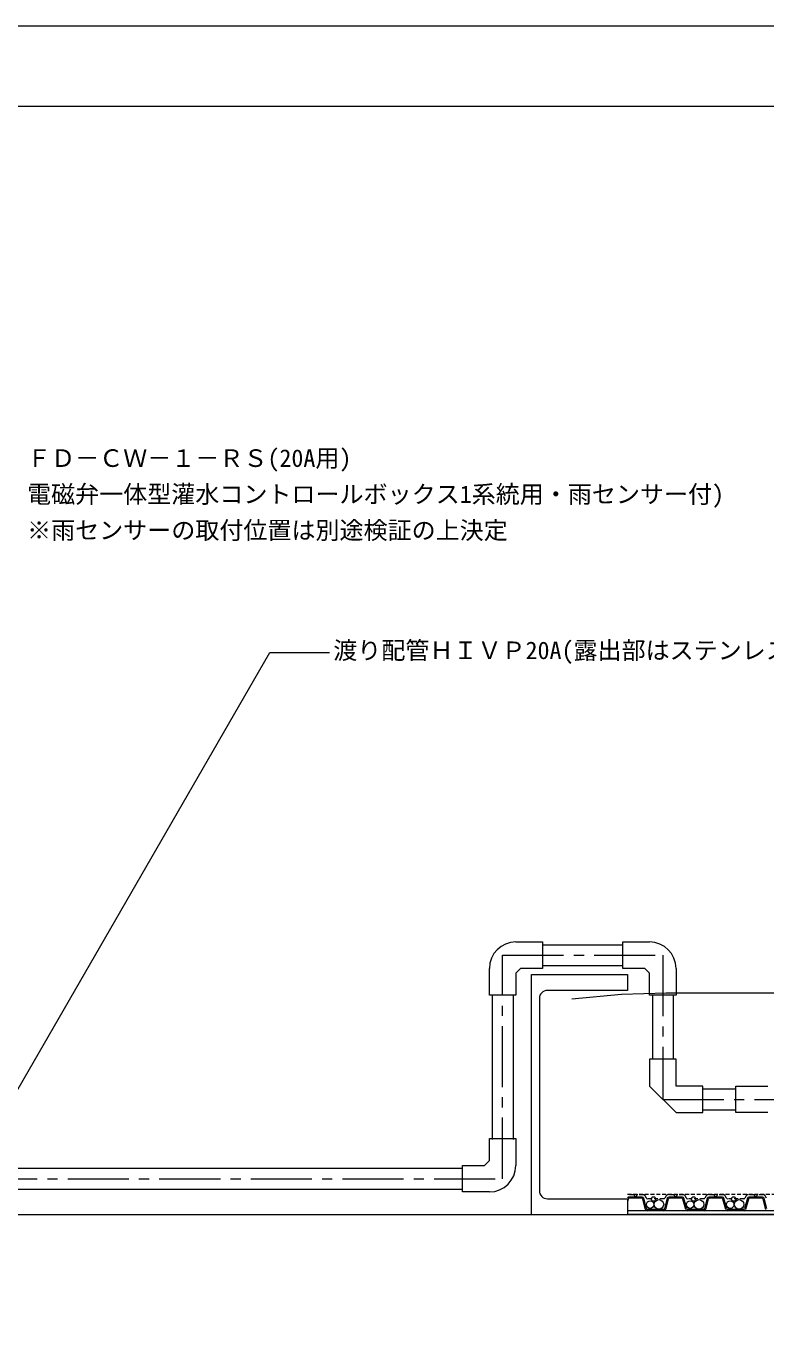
# Model space of a CAD drawing. Units: millimetres, scale not verified. Extents: x -79874 to 6090, y -2774 to 2774.
# Drawn here: x -107 to 816, y 1141 to 2774 of the extents above; entities that cross this region are included whole.
import ezdxf
from ezdxf.enums import TextEntityAlignment as Align

# ---------------------------------------------------------------- set-up
doc = ezdxf.new("R2010")
doc.units = ezdxf.units.MM
doc.header["$LTSCALE"] = 4
doc.linetypes.add('DASHED1', pattern=[1.8, 1.2, -0.6])
doc.linetypes.add('USER2', pattern=[28.575, 19.05, -3.175, 3.175, -3.175])
for name, color, linetype, lineweight in [('0-1_WAKU', 7, 'Continuous', 18), ('0-3_moji', 7, 'Continuous', 18), ('0-7_KANAMONO', 4, 'Continuous', 18), ('0-9_kansui2', 1, 'Continuous', 18), ('0-A_KUTAI', 3, 'Continuous', 18), ('0-C_fd-l', 8, 'Continuous', 18), ('0-D_sinsen', 3, 'USER2', 18)]:
    doc.layers.add(name, color=color, linetype=linetype, lineweight=lineweight)
doc.styles.add('ＭＳ ゴシック', font='')
doc.styles.get('ＭＳ ゴシック').set_extended_font_data('MS Gothic')

msp = doc.modelspace()

# ---------------------------------------------------------------- linework, layer by layer
at = {"layer": '0-1_WAKU'}
msp.add_line((-1804.186, 2674), (6090.314, 2674), dxfattribs=at)
msp.add_lwpolyline([(-1804.186, -2774), (6090.314, -2774), (6090.314, 2774), (-1804.186, 2774)], close=True, dxfattribs=at)
at = {"layer": '0-3_moji'}
msp.add_lwpolyline([(-174.74, 1347.51), (197.569, 1992.368), (272.121, 1992.368)], dxfattribs=at)
at = {"layer": '0-7_KANAMONO'}
msp.add_line((533.814, 1560.546), (533.814, 1320.546), dxfattribs=at)
msp.add_lwpolyline([(543.814, 1310.546), (643.814, 1310.546), (643.814, 1290.546), (523.814, 1290.546), (523.814, 1590.546), (643.814, 1590.546), (643.814, 1570.546), (543.814, 1570.546)], dxfattribs=at)
for centre, start, end in [((543.814, 1560.546), 90, 180), ((543.814, 1320.546), 180, 270)]:
    msp.add_arc(centre, 10, start, end, dxfattribs=at)
at = {"layer": '0-9_kansui2'}
for p, q in [((537.917, 1627.51), (637.917, 1627.51)), ((537.917, 1601.51), (637.917, 1601.51)), ((474.917, 1564.51), (474.917, 1384.51)), ((500.917, 1564.51), (500.917, 1384.51)), ((674.917, 1564.51), (674.917, 1484.51)), ((700.917, 1564.51), (700.917, 1484.51)), ((737.917, 1447.51), (778.917, 1447.51)), ((737.917, 1421.51), (778.917, 1421.51)), ((-347.673, 1348.546), (437.917, 1348.546)), ((-347.673, 1322.546), (437.917, 1322.546))]:
    msp.add_line(p, q, dxfattribs=at)
for points in [[(504.417, 1631.01), (537.917, 1631.01), (537.917, 1598.01), (510.417, 1598.01), (504.417, 1592.01)], [(665.417, 1598.01), (637.917, 1598.01), (637.917, 1631.01), (671.417, 1631.01)], [(504.417, 1592.01), (504.417, 1564.51), (471.417, 1564.51), (471.417, 1598.01)], [(704.417, 1598.01), (704.417, 1564.51), (671.417, 1564.51), (671.417, 1592.01), (665.417, 1598.01)], [(818.917, 1418.01), (778.917, 1418.01), (778.917, 1451.01), (818.917, 1451.01)], [(471.417, 1358.046), (471.417, 1385.546), (504.417, 1385.546), (504.417, 1352.046)], [(471.417, 1319.046), (437.917, 1319.046), (437.917, 1352.046), (465.417, 1352.046), (471.417, 1358.046)]]:
    msp.add_lwpolyline(points, dxfattribs=at)
msp.add_lwpolyline([(704.417, 1418.01), (737.917, 1418.01), (737.917, 1451.01), (704.417, 1451.01), (704.417, 1484.51), (671.417, 1484.51), (671.417, 1451.01)], close=True, dxfattribs=at)
for centre, start, end in [((504.417, 1598.01), 90, 180), ((671.417, 1598.01), 0, 90), ((471.417, 1352.046), 270, 0)]:
    msp.add_arc(centre, 33, start, end, dxfattribs=at)
at = {"layer": '0-A_KUTAI'}
msp.add_line((1543.814, 1290.546), (-1456.186, 1290.546), dxfattribs=at)
msp.add_lwpolyline([(1543.814, 1567.141), (692.095, 1567.141), (636.341, 1565.593), (574.392, 1559.398)], dxfattribs=at)
at = {"layer": '0-C_fd-l', "linetype": 'DASHED1'}
for p, q in [((643.814, 1316.346), (1543.814, 1316.346)), ((650.986, 1315.546), (643.814, 1315.546)), ((663.116, 1315.546), (656.643, 1315.546)), ((667.377, 1311.274), (665.688, 1314.089)), ((688.965, 1310.546), (668.663, 1310.546)), ((691.94, 1314.089), (690.251, 1311.274)), ((700.986, 1315.546), (694.513, 1315.546)), ((713.116, 1315.546), (706.643, 1315.546)), ((717.377, 1311.274), (715.688, 1314.089)), ((738.965, 1310.546), (718.663, 1310.546)), ((741.94, 1314.089), (740.251, 1311.274)), ((750.986, 1315.546), (744.513, 1315.546)), ((763.116, 1315.546), (756.643, 1315.546)), ((767.377, 1311.274), (765.688, 1314.089)), ((788.965, 1310.546), (768.663, 1310.546)), ((791.94, 1314.089), (790.251, 1311.274)), ((800.986, 1315.546), (794.513, 1315.546)), ((813.116, 1315.546), (806.643, 1315.546)), ((817.377, 1311.274), (815.688, 1314.089))]:
    msp.add_line(p, q, dxfattribs=at)
at = {"layer": '0-C_fd-l'}
for p, q in [((644.667, 1309.934), (643.814, 1306.75)), ((662.279, 1312.546), (645.349, 1312.546)), ((661.512, 1311.046), (646.116, 1311.046)), ((666.419, 1297.028), (662.961, 1309.934)), ((667.669, 1298.158), (664.211, 1311.064)), ((693.417, 1311.064), (689.959, 1298.158)), ((694.667, 1309.934), (691.209, 1297.028)), ((712.279, 1312.546), (695.349, 1312.546)), ((711.512, 1311.046), (696.116, 1311.046)), ((716.419, 1297.028), (712.961, 1309.934)), ((717.669, 1298.158), (714.211, 1311.064)), ((743.417, 1311.064), (739.959, 1298.158)), ((744.667, 1309.934), (741.209, 1297.028)), ((762.279, 1312.546), (745.349, 1312.546)), ((761.512, 1311.046), (746.116, 1311.046)), ((766.419, 1297.028), (762.961, 1309.934)), ((767.669, 1298.158), (764.211, 1311.064)), ((793.417, 1311.064), (789.959, 1298.158)), ((794.667, 1309.934), (791.209, 1297.028)), ((812.279, 1312.546), (795.349, 1312.546)), ((811.512, 1311.046), (796.116, 1311.046)), ((816.419, 1297.028), (812.961, 1309.934)), ((817.669, 1298.158), (814.211, 1311.064)), ((689.277, 1295.546), (668.351, 1295.546)), ((688.51, 1297.046), (669.118, 1297.046)), ((739.277, 1295.546), (718.351, 1295.546)), ((738.51, 1297.046), (719.118, 1297.046)), ((789.277, 1295.546), (768.351, 1295.546)), ((788.51, 1297.046), (769.118, 1297.046))]:
    msp.add_line(p, q, dxfattribs=at)
at = {"layer": '0-C_fd-l', "color": 6}
for p, q in [((1543.814, 1295.546), (643.814, 1295.546)), ((1543.814, 1290.846), (643.814, 1290.846))]:
    msp.add_line(p, q, dxfattribs=at)
at = {"layer": '0-C_fd-l', "color": 7}
msp.add_line((1543.814, 1290.546), (643.814, 1290.546), dxfattribs=at)
at = {"layer": '0-C_fd-l'}
for centre, radius in [((672.031, 1303.163), 4.654), ((676.262, 1310.149), 2.82), ((683.03, 1303.445), 5.923), ((722.031, 1303.163), 4.654), ((726.262, 1310.149), 2.82), ((733.03, 1303.445), 5.923), ((772.031, 1303.163), 4.654), ((776.262, 1310.149), 2.82), ((783.03, 1303.445), 5.923)]:
    msp.add_circle(centre, radius, dxfattribs=at)
for centre, radius, start, end in [((645.349, 1310.546), 2, 90, 140.11446), ((646.116, 1309.546), 1.5, 90, 165), ((661.512, 1309.546), 1.5, 15, 90), ((662.279, 1310.546), 2, 15, 90), ((695.349, 1310.546), 2, 90, 165), ((696.116, 1309.546), 1.5, 90, 165), ((711.512, 1309.546), 1.5, 15, 90), ((712.279, 1310.546), 2, 15, 90), ((745.349, 1310.546), 2, 90, 165), ((746.116, 1309.546), 1.5, 90, 165), ((761.512, 1309.546), 1.5, 15, 90), ((762.279, 1310.546), 2, 15, 90), ((795.349, 1310.546), 2, 90, 165), ((796.116, 1309.546), 1.5, 90, 165), ((811.512, 1309.546), 1.5, 15, 90), ((812.279, 1310.546), 2, 15, 90), ((668.351, 1297.546), 2, 195, 270), ((669.118, 1298.546), 1.5, 195, 270), ((688.51, 1298.546), 1.5, 270, 345), ((689.277, 1297.546), 2, 270, 345), ((718.351, 1297.546), 2, 195, 270), ((719.118, 1298.546), 1.5, 195, 270), ((738.51, 1298.546), 1.5, 270, 345), ((739.277, 1297.546), 2, 270, 345), ((768.351, 1297.546), 2, 195, 270), ((769.118, 1298.546), 1.5, 195, 270), ((788.51, 1298.546), 1.5, 270, 345), ((789.277, 1297.546), 2, 270, 345)]:
    msp.add_arc(centre, radius, start, end, dxfattribs=at)
at = {"layer": '0-C_fd-l', "linetype": 'DASHED1'}
for centre, radius, start, end in [((650.986, 1314.546), 1, 19.47122, 90), ((653.814, 1315.546), 2, 199.47122, 340.52878), ((656.643, 1314.546), 1, 90, 160.52878), ((663.116, 1312.546), 3, 30.96376, 90), ((668.663, 1312.046), 1.5, 210.96376, 270), ((688.965, 1312.046), 1.5, 270, 329.03624), ((694.513, 1312.546), 3, 90, 149.03624), ((700.986, 1314.546), 1, 19.47122, 90), ((703.814, 1315.546), 2, 199.47122, 340.52878), ((706.643, 1314.546), 1, 90, 160.52878), ((713.116, 1312.546), 3, 30.96376, 90), ((718.663, 1312.046), 1.5, 210.96376, 270), ((738.965, 1312.046), 1.5, 270, 329.03624), ((744.513, 1312.546), 3, 90, 149.03624), ((750.986, 1314.546), 1, 19.47122, 90), ((753.814, 1315.546), 2, 199.47122, 340.52878), ((756.643, 1314.546), 1, 90, 160.52878), ((763.116, 1312.546), 3, 30.96376, 90), ((768.663, 1312.046), 1.5, 210.96376, 270), ((788.965, 1312.046), 1.5, 270, 329.03624), ((794.513, 1312.546), 3, 90, 149.03624), ((800.986, 1314.546), 1, 19.47122, 90), ((803.814, 1315.546), 2, 199.47122, 340.52878), ((806.643, 1314.546), 1, 90, 160.52878), ((813.116, 1312.546), 3, 30.96376, 90)]:
    msp.add_arc(centre, radius, start, end, dxfattribs=at)
at = {"layer": '0-D_sinsen'}
msp.add_lwpolyline([(-397.673, 1771.046), (-397.673, 1335.546), (487.917, 1335.546), (487.917, 1614.51), (687.917, 1614.51), (687.917, 1434.51), (1793.814, 1434.51)], dxfattribs=at)

# ---------------------------------------------------------------- texts
at = {"layer": '0-3_moji', "style": 'ＭＳ ゴシック'}
for s, p in [('ＦＤ－ＣＷ－１－ＲＳ(20A用)', (-105.504, 2217.291)), ('電磁弁一体型灌水コントロールボックス1系統用・雨センサー付)', (-105.504, 2172.291)), ('※雨センサーの取付位置は別途検証の上決定', (-105.504, 2127.291)), ('渡り配管ＨＩＶＰ20A(露出部はステンレスラッキング処理)', (276.621, 1977.368))]:
    msp.add_text(s, height=21.99, dxfattribs=at).set_placement(p, align=Align.BOTTOM_LEFT)

doc.saveas('drawing.dxf')
